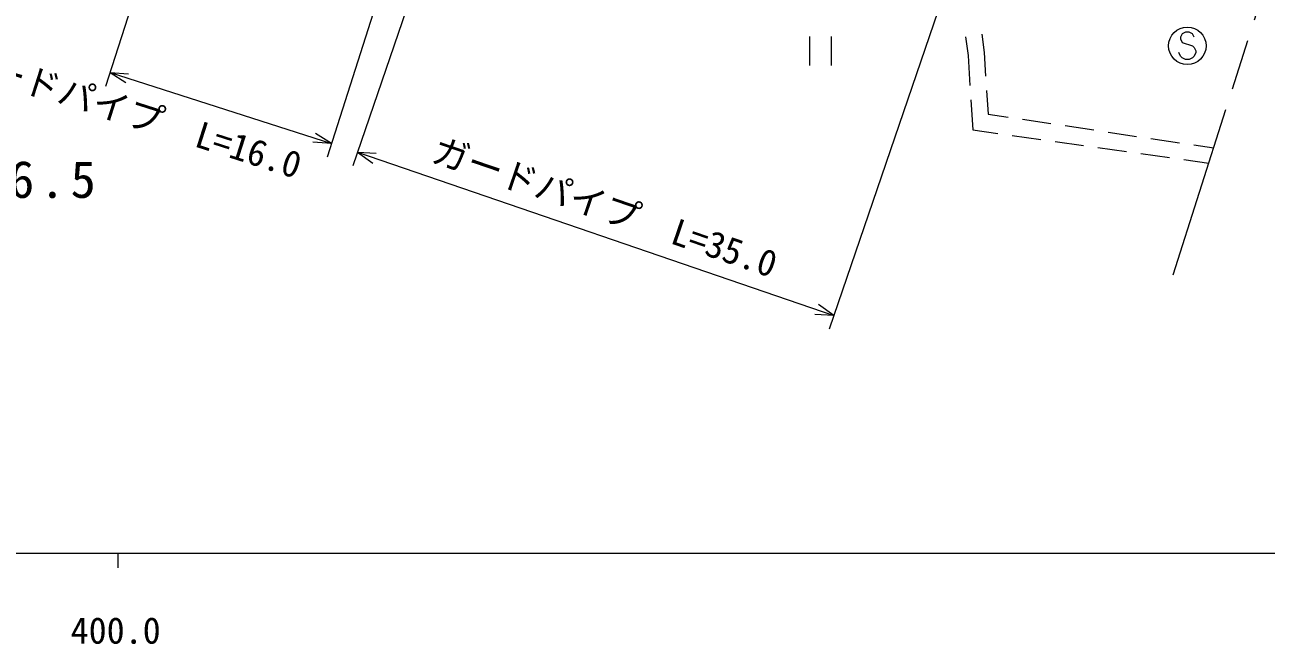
# Model space of a CAD drawing. Units: millimetres, scale not verified. Extents: x 40000 to 680000, y 20000 to 380000.
# Drawn here: x 461558 to 547463, y 198715 to 241552 of the extents above; entities that cross this region are included whole.
import ezdxf
from ezdxf.enums import TextEntityAlignment as Align

# ---------------------------------------------------------------- set-up
doc = ezdxf.new("R2010")
doc.units = ezdxf.units.MM
doc.header["$LTSCALE"] = 1000
doc.linetypes.add('CHAIN', pattern=[18.5, 12, -1.5, 3.5, -1.5])
for name, color, linetype, lineweight in [('M-BGD', 7, 'Continuous', 13), ('M-BMK', 2, 'CHAIN', 13), ('M-STR-HTXT', 7, 'Continuous', 13), ('M-STR-STRC', 7, 'Continuous', 13), ('M-TTL-BAND', 7, 'Continuous', 13)]:
    doc.layers.add(name, color=color, linetype=linetype, lineweight=lineweight)
doc.styles.add('ＭＳ ゴシック', font='')
doc.styles.get('ＭＳ ゴシック').set_extended_font_data('MS Gothic')

msp = doc.modelspace()

# ---------------------------------------------------------------- linework, layer by layer
at = {"layer": 'M-BGD'}
for p, q in [((515860, 240747), (515860, 238747)), ((517360, 240747), (517360, 238747)), ((526653, 240712), (526831, 239441)), ((527791, 240917), (527943, 239647)), ((526831, 239441), (526964, 237362)), ((527943, 239647), (528051, 238010)), ((527028, 236364), (527161, 234286)), ((528117, 237012), (528225, 235375)), ((528225, 235375), (529600, 235169)), ((530589, 235022), (532567, 234726)), ((533556, 234579), (535534, 234283)), ((527161, 234286), (528892, 234042)), ((529882, 233903), (531862, 233624)), ((536523, 234136), (538501, 233840)), ((539490, 233693), (541469, 233397)), ((532853, 233485), (534833, 233206)), ((535823, 233067), (537804, 232788)), ((542458, 233250), (543832, 233044)), ((538794, 232649), (540775, 232370)), ((541765, 232231), (543495, 231987))]:
    msp.add_line(p, q, dxfattribs=at)
at = {"layer": 'M-BMK'}
msp.add_line((541036, 224267), (551965, 258574), dxfattribs=at)
at = {"layer": 'M-STR-HTXT'}
for p, q in [((477529, 269771), (467151, 237296)), ((492848, 264875), (482470, 232400)), ((495060, 263380), (484252, 231791)), ((528027, 252102), (517220, 220512)), ((467455, 238249), (482774, 233353)), ((467455, 238249), (468551, 237571)), ((467455, 238249), (468741, 238166)), ((482774, 233353), (481679, 234031)), ((482774, 233353), (481489, 233436)), ((484576, 232737), (517543, 221458)), ((484576, 232737), (485637, 231977)), ((484576, 232737), (485880, 232687)), ((517543, 221458), (516482, 222217)), ((517543, 221458), (516239, 221508))]:
    msp.add_line(p, q, dxfattribs=at)
at = {"layer": 'M-STR-STRC'}
for p, q in [((541651, 240931), (541533, 240694)), ((541533, 240694), (541533, 240576)), ((541533, 240576), (541651, 240340)), ((541888, 241049), (541651, 240931)), ((542124, 241049), (541888, 241049)), ((542360, 240931), (542124, 241049)), ((542478, 240694), (542360, 240931)), ((541651, 240340), (542360, 240103)), ((542360, 240103), (542478, 239985)), ((542478, 239985), (542597, 239749)), ((542597, 239749), (542597, 239631)), ((541533, 239394), (541415, 239631)), ((541651, 239276), (541533, 239394)), ((541888, 239158), (541651, 239276)), ((542124, 239158), (541888, 239158)), ((542360, 239276), (542124, 239158)), ((542478, 239394), (542360, 239276)), ((542597, 239631), (542478, 239394))]:
    msp.add_line(p, q, dxfattribs=at)
msp.add_circle((542006, 240103), 1300, dxfattribs=at)
at = {"layer": 'M-TTL-BAND'}
for p, q in [((40000, 205000), (579000, 205000)), ((468000, 205000), (468000, 204000))]:
    msp.add_line(p, q, dxfattribs=at)

# ---------------------------------------------------------------- texts
at = {"layer": 'M-STR-HTXT', "style": 'ＭＳ ゴシック'}
for s, rotation, p in [('ガードパイプ  L=16.0', 342.277, (468266, 234171)), ('ガードパイプ  L=35.0', 341.113, (501221, 227570))]:
    msp.add_text(s, height=1833, rotation=rotation, dxfattribs=at).set_placement(p, align=Align.BOTTOM_CENTER)
at = {"layer": 'M-STR-HTXT', "insert": (400758, 228899), "char_height": 2566, "attachment_point": 7, "style": 'ＭＳ ゴシック'}
msp.add_mtext('\\T1.22;橋長・幅員\u3000\\~L=7.2\u3000W=(11.5)6.5', dxfattribs=at)
at = {"layer": 'M-TTL-BAND', "style": 'ＭＳ ゴシック'}
msp.add_text('400.0', height=1833, dxfattribs=at).set_placement((467844, 198195), align=Align.BOTTOM_CENTER)

doc.saveas('drawing.dxf')
